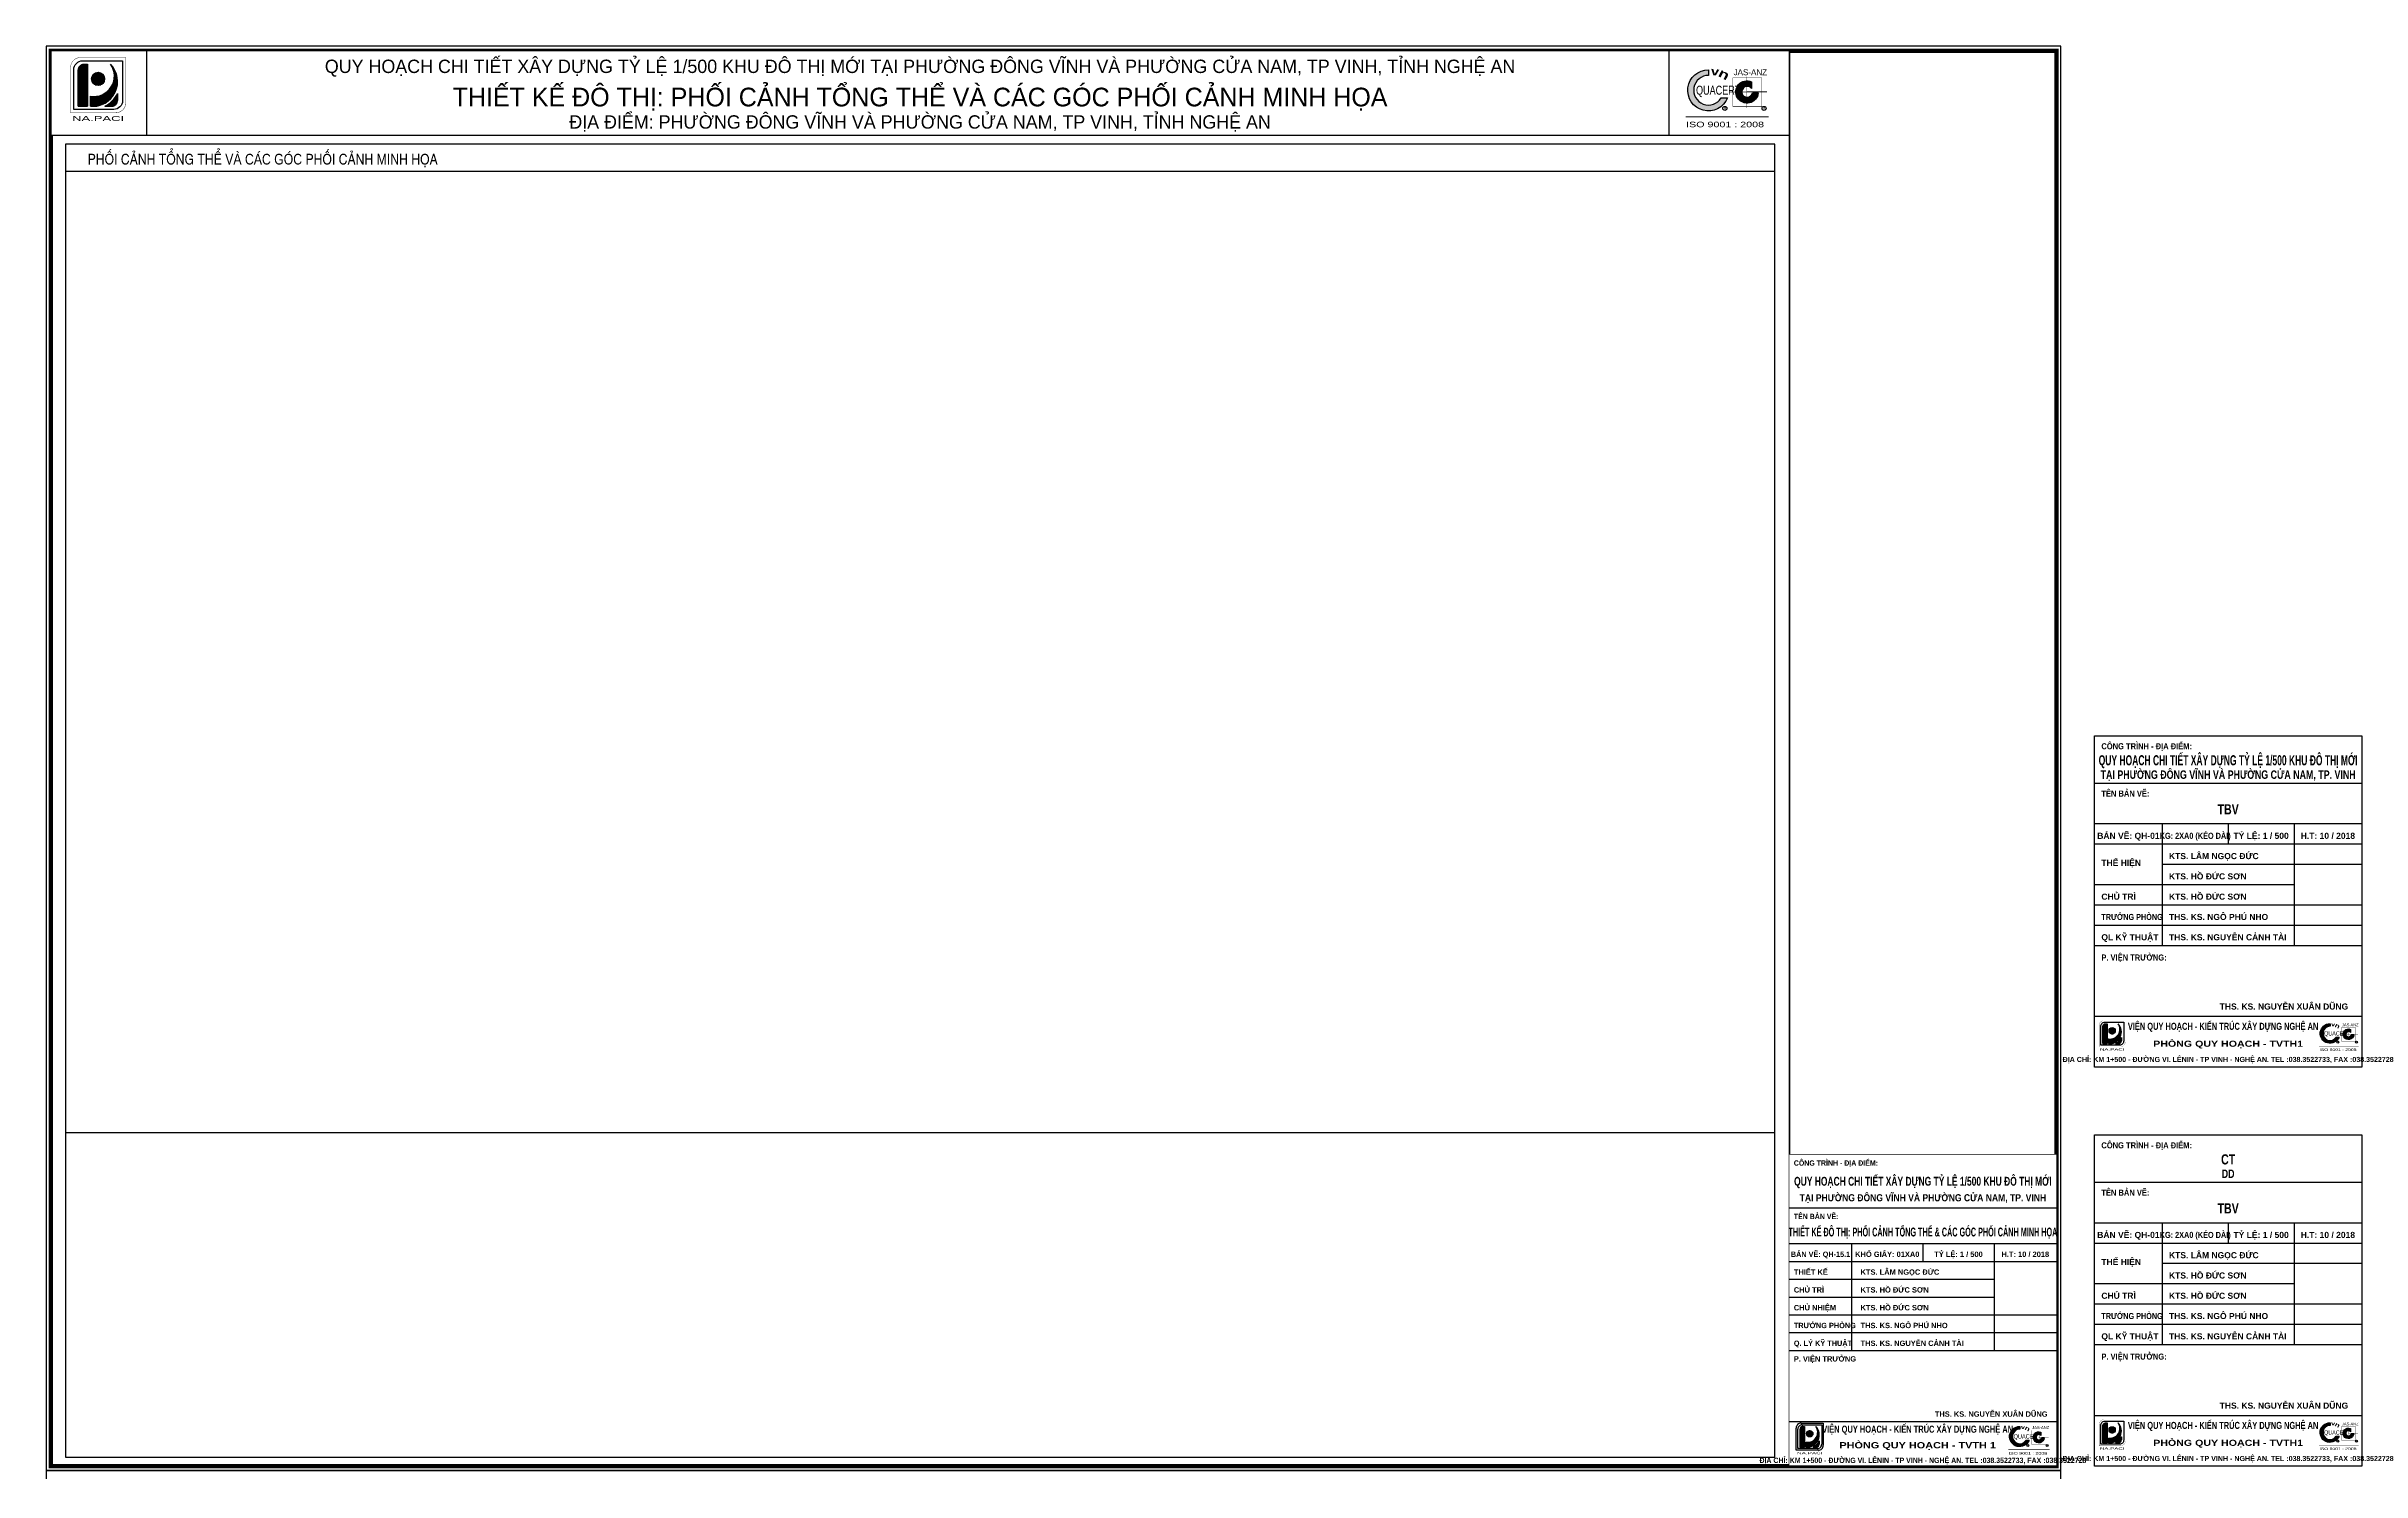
# Model space of a CAD drawing. Header units: metres. Extents: x 571235 to 573836, y 2065194 to 2068394.
# Drawn here: x 571235 to 573836, y 2066793 to 2068394 of the extents above; entities that cross this region are included whole.
import ezdxf
from ezdxf.enums import TextEntityAlignment as Align

# ---------------------------------------------------------------- set-up
doc = ezdxf.new("R2010")
doc.units = ezdxf.units.M
doc.linetypes.add('ACAD_ISO03W100', pattern=[30, 12, -18])
doc.layers.get('0').update_dxf_attribs({"linetype": 'CONTINUOUS'})
doc.layers.get('Defpoints').update_dxf_attribs({"linetype": 'CONTINUOUS'})
for name, color, linetype in [('Khung ban ve', 7, 'CONTINUOUS'), ('KTEN', 7, 'CONTINUOUS'), ('Logo', 7, 'CONTINUOUS')]:
    doc.layers.add(name, color=color, linetype=linetype)
doc.layers.add('t', color=7, linetype='CONTINUOUS', lineweight=25)
doc.styles.add('ARIALB', font='VHARIALB.TTF', dxfattribs={"width": 0.75})
doc.styles.add('CHU HOA Day', font='VHARIAL.TTF')
doc.styles.add('IN', font='VHAVAN.TTF', dxfattribs={"height": 2.5})
doc.styles.add('Lg', font='VHSOUTH.TTF')
doc.styles.add('MOC', font='VHARIALN.TTF', dxfattribs={"height": 1.8})
doc.styles.add('qucert', font='VHHELS.TTF')
doc.styles.add('T1', font='VHHELS.TTF', dxfattribs={"width": 0.7})
doc.styles.add('textS', font='VHARIALN.TTF')
doc.dimstyles.get("Standard").update_dxf_attribs({"dimtxt": 100, "dimasz": 0.18, "dimexe": 0.18, "dimexo": 0.0625, "dimgap": 0.09, "dimtad": 0, "dimdec": 3, "dimzin": 0, "dimdsep": 46, "dimtxsty": 'MOC', "dimcen": 0.09, "dimadec": 0, "dimazin": 0, "dimtfac": 1, "dimtdec": 3, "dimtofl": 0, "dimtmove": 0, "dimatfit": 3, "dimfxl": 1, "dimtolj": 1, "dimtzin": 0, "dimarcsym": 0})
pattern_1 = [(0, (211395.39255, -90336.13277), (1e-16, 0.22355646327), [])]
pattern_2 = [(0, (574248.85178, -244446.57486), (1e-16, 0.22355646), [])]

# ---------------------------------------------------------------- blocks, each defined once
blk = doc.blocks.new('*D5')
at = {"layer": 'Defpoints', "color": 0}
blk.add_point((573193.3, 2068389.1), dxfattribs=at)
blk.add_point((573193.3, 2068389.1), dxfattribs=at)
blk.add_point((573193.3, 2068389.1), dxfattribs=at)
at = {"layer": 't', "color": 0, "lineweight": -2}
for p, q in [((573193.1, 2068389.1), (573192.9, 2068389.1)), ((573193.3, 2068389.2), (573193.3, 2068389.3)), ((573193.3, 2068389.2), (573193.3, 2068389.3)), ((573193.5, 2068389.1), (573193.7, 2068389.1))]:
    blk.add_line(p, q, dxfattribs=at)
at = {"layer": 't', "color": 0}
for points in [[(573193.1, 2068389.1), (573193.1, 2068389.1), (573193.3, 2068389.1)], [(573193.5, 2068389.1), (573193.5, 2068389.1), (573193.3, 2068389.1)]]:
    blk.add_solid(points, dxfattribs=at)
at = {"layer": 't', "color": 0, "insert": (573196.2, 2068389.1), "char_height": 1.8, "attachment_point": 5, "style": 'MOC'}
blk.add_mtext('\\A1;0.000', dxfattribs=at)
blk = doc.blocks.new('Lo go VQH')
at = {"layer": 'Logo'}
h = blk.add_hatch(dxfattribs=at)
h.set_pattern_fill('ANSI31', color=96, scale=1.788452, angle=315, style=0)
h.set_pattern_definition(pattern_1)
edge = h.paths.add_edge_path()
edge.add_line((574263.21, -244278.49), (574264.28, -244278.49))
edge.add_line((574264.28, -244278.49), (574264.28, -244291.37))
edge.add_line((574264.28, -244291.37), (574261.42, -244291.37))
edge.add_line((574261.42, -244291.37), (574261.42, -244280.28))
edge.add_arc((574263.21, -244280.28), 1.79, 90, 180, ccw=False)
h = blk.add_hatch(dxfattribs=at)
h.set_pattern_fill('ANSI31', color=96, scale=1.788452, angle=315, style=0)
h.set_pattern_definition(pattern_1)
h.paths.add_polyline_path([(574271.3, -244278.49, -0.666687), (574265.18, -244288.3), (574265.18, -244291.37, 0.69372)])
h = blk.add_hatch(dxfattribs=at)
h.set_pattern_fill('ANSI31', color=1, scale=1.788452, angle=315, style=0)
h.set_pattern_definition(pattern_2)
edge = h.paths.add_edge_path()
edge.add_arc((574267.47, -244283), 2.01, 0, 360)
h = blk.add_hatch(dxfattribs=at)
h.set_pattern_fill('ANSI31', color=96, scale=1.788452, angle=315, style=0)
h.set_pattern_definition(pattern_2)
h.paths.add_polyline_path([(574269.53, -244291.37), (574271.62, -244291.37, 0.414214), (574273.41, -244289.58), (574273.41, -244287.49, -0.167127)])
for p, q in [((574265.18, -244291.37), (574265.18, -244288.3)), ((574269.53, -244291.37), (574271.62, -244291.37)), ((574273.41, -244287.49), (574273.41, -244289.58))]:
    blk.add_line(p, q, dxfattribs=at)
at = {"layer": 'Logo', "color": 8, "const_width": 0.119}
blk.add_lwpolyline([(574272.88, -244293.34), (574259.06, -244293.34), (574259.06, -244279.52, -0.414214), (574262.13, -244276.45), (574275.95, -244276.45), (574275.95, -244290.27, -0.414214)], format="xyb", close=True, dxfattribs=at)
at = {"layer": 'Logo'}
for points in [[(574272.24, -244292.35), (574260.05, -244292.35), (574260.05, -244280.16, -0.414214), (574262.76, -244277.45), (574274.95, -244277.45), (574274.95, -244289.64, -0.414214)], [(574263.21, -244278.49), (574264.28, -244278.49), (574264.28, -244291.37), (574261.42, -244291.37), (574261.42, -244280.28, -0.414214)]]:
    blk.add_lwpolyline(points, format="xyb", close=True, dxfattribs=at)
blk.add_circle((574267.47, -244283), 2.01, dxfattribs=at)
for centre, radius, start, end in [((574266.19, -244282.12), 6.26, 260.65246, 35.41599), ((574265.83, -244283.78), 7.61, 265.07533, 44.07453), ((574265.83, -244283.78), 8.44, 296.00201, 333.95384), ((574271.62, -244289.58), 1.79, 270, 0)]:
    blk.add_arc(centre, radius, start, end, dxfattribs=at)
at = {"layer": 'Logo', "color": 7, "linetype": 'Continuous', "style": 'CHU HOA Day', "width": 1.896357}
blk.add_text('na.paci', height=1.5, dxfattribs=at).set_placement((574259.55, -244295.86), (574275.44, -244295.86), align=Align.FIT)
blk = doc.blocks.new('Iso2')
for points in [[(22.9, 39.9), (22.9, 45.4, 1.897254), (41.8, 17.4), (35.6, 17.4, -1.704346)], [(72.5, 22.4), (66.8, 22.4, -4.571524), (65.8, 26.8), (65.8, 33.6, 3.106454)]]:
    blk.add_hatch(color=152).paths.add_polyline_path(points)
at = {"color": 152}
for points in [[(22.9, 45.4), (22.9, 39.9, 1.704346), (35.6, 17.4), (41.8, 17.4, -1.897254), (22.9, 45.4), (22.9, 39.9)], [(65.8, 33.6), (65.8, 26.8, 4.571524), (66.8, 22.4), (72.5, 22.4, -3.106454), (65.8, 33.6, 0.207194)]]:
    blk.add_lwpolyline(points, format="xyb", dxfattribs=at)
at = {"color": 130, "linetype": 'ACAD_ISO03W100', "ltscale": 0.0001, "const_width": 0.5}
for points in [[(43.7, 23.3), (61.1, 23.3)], [(61.1, 38.7), (61.1, 7.5)]]:
    blk.add_lwpolyline(points, dxfattribs=at)
blk.add_lwpolyline([(47.1, 9), (76, 9), (76, 37.4), (47.1, 37.4)], close=True, dxfattribs=at)
at = {"color": 32, "const_width": 1}
blk.add_lwpolyline([(61.1, 23.6), (81.2, 23.6)], dxfattribs=at)
at = {"color": 130, "const_width": 1}
blk.add_lwpolyline([(83, -1.6), (0.1, -1.6)], dxfattribs=at)
at = {"color": 152}
for centre in [(39.2, 7), (78.3, 7)]:
    blk.add_circle(centre, 1.99, dxfattribs=at)
at = {"color": 152, "style": 'qucert', "width": 0.75}
blk.add_text('quacert', height=9, dxfattribs=at).set_placement((10.5, 20.6))
at = {"style": 'Lg', "width": 1.45}
blk.add_text('iso 9001 : 2008 ', height=5.5, dxfattribs=at).set_placement((0.6, -11.8))
at = {"color": 152, "width": 6, "attachment_point": 1, "style": 'qucert'}
for s, insert, char_height, rotation in [('{\\f.VnBahamasB|b1|i0|c0|p34;\\W1.4;\\T1.35;v}', (25.7, 48.3), 8, 354.0977), ('{\\f.VnBahamasB|b1|i0|c0|p34;\\W1.4;n}', (36, 47.4), 9, 332.2217)]:
    blk.add_mtext(s, dxfattribs=dict(at, insert=insert, char_height=char_height, rotation=rotation))
at = {"color": 152, "attachment_point": 1, "style": 'qucert'}
for s, insert, char_height, width in [('\\pt12.6;jas-anz', (47.9, 46), 6, 28.865), ('\\pt12.6;{\\f.VnArialH|b1|i0|c0|p34;r}', (38.5, 8), 1.89, 1.603), ('\\pt12.6;{\\f.VnArialH|b1|i0|c0|p34;r}', (77.6, 8), 1.89, 1.603)]:
    blk.add_mtext(s, dxfattribs=dict(at, insert=insert, char_height=char_height, width=width))
blk = doc.blocks.new('kte')
blk.add_wipeout([(-300, 350), (0, 350), (0, 0), (-300, 0)]).dxf.layer = 'Khung ban ve'
at = {"layer": 'Khung ban ve', "linetype": 'Continuous', "ltscale": 15}
for p, q in [((-300, 290), (0, 290)), ((-300, 250), (0, 250)), ((-230, 130), (-230, 250)), ((-150, 250), (-150, 230)), ((-70, 250), (-70, 130)), ((-300, 230), (0, 230)), ((-300, 210), (-70, 210)), ((-300, 190), (-70, 190)), ((-300, 170), (0, 170)), ((-300, 150), (0, 150)), ((-300, 130), (0, 130)), ((-300, 50), (0, 50)), ((0, 0), (-300, 0)), ((0, 0), (-300, 0))]:
    blk.add_line(p, q, dxfattribs=at)
at = {"layer": 'Khung ban ve', "color": 7, "linetype": 'ByBlock', "const_width": 0.2}
blk.add_lwpolyline([(0, 0), (-300, 0), (-300, 350), (0, 350), (0, 0)], dxfattribs=at)
at = {"layer": 'Khung ban ve', "xscale": 1.800000000279397, "yscale": 1.799999998882413, "zscale": 1.799999999976149, "rotation": 359.9999999925888}
blk.add_blockref('Lo go VQH', (-1033958.6, 439745.9), dxfattribs=at)
at = {"layer": 'Khung ban ve', "xscale": 0.5566591620445251, "yscale": 0.5566591620445251, "zscale": 0.5566591618519904}
blk.add_blockref('Iso2', (-54, 19.4), dxfattribs=at)
at = {"layer": 'Khung ban ve', "linetype": 'Continuous', "ltscale": 15, "style": 'ARIALB'}
for s, width, p in [('c«ng tr×nh - ®Þa ®iÓm:', 0.75, (-295, 340.5)), ('tªn b¶n vÏ:', 0.75, (-295, 280.5)), ('tr\xadëng phßng', 0.9, (-295, 158)), ('q. lý kü thuËt', 0.9, (-295, 138))]:
    blk.add_text(s, height=6, rotation=360, dxfattribs=dict(at, width=width)).set_placement(p, align=Align.MIDDLE_LEFT)
for s, p in [('thiÕt kÕ', (-295, 218)), ('chñ tr×', (-295, 198)), ('chñ nhiÖm', (-295, 178)), ('ths. ks. ng« phó nho', (-220, 158)), ('ths. ks. nguyÔn c¶nh tµi', (-220, 138)), ('p. ViÖn tr\xadëng', (-295, 120.5))]:
    blk.add_text(s, height=6, rotation=360, dxfattribs=at).set_placement(p, align=Align.MIDDLE_LEFT)
blk.add_text('ths. ks. nguyÔn xu©n dòng', height=6, rotation=360, dxfattribs=at).set_placement((-10, 55.5), align=Align.RIGHT)
at = {"layer": 'Khung ban ve', "linetype": 'Continuous', "ltscale": 15, "style": 'ARIALB', "width": 0.72}
blk.add_text('viÖn quy ho¹ch - kiÕn tróc x©y dùng nghÖ an', height=8, dxfattribs=at).set_placement((-155.9, 37.5), align=Align.CENTER)
at = {"layer": 'Khung ban ve', "linetype": 'Continuous', "ltscale": 15, "style": 'ARIALB', "width": 1.25}
blk.add_text('phßng quy ho¹ch - tvth 1', height=7, rotation=360, dxfattribs=at).set_placement((-155.9, 20), align=Align.CENTER)
at = {"layer": 'Khung ban ve', "color": 7, "linetype": 'Continuous', "ltscale": 15, "style": 'ARIALB', "width": 0.75}
blk.add_text('§Þa chØ: km 1+500 - ®\xadêng vi. lªnin - tp vinh - nghÖ an. Tel :038.3522733, Fax :038.3522728', height=6, dxfattribs=at).set_placement((-150, 3.5), align=Align.CENTER)
at = {"layer": 'Khung ban ve', "color": 5, "linetype": 'ByBlock', "style": 'ARIALB', "width": 0.75}
for tag, height, p in [('CT1', 10, (-150, 315)), ('CT2', 8, (-150, 297.5)), ('TENBV', 10, (-150, 258)), ('BV', 6, (-265, 235)), ('KG', 6, (-190, 235)), ('TL', 6, (-110, 235)), ('HT', 6, (-35, 235))]:
    blk.add_attdef(tag, text='', height=height, dxfattribs=at).set_placement(p, align=Align.CENTER)
at = {"layer": 'Khung ban ve', "color": 5, "linetype": 'ByBlock', "style": 'ARIALB'}
for tag, p in [('NAME1', (-220, 218)), ('NAME2', (-220, 198)), ('NAME3', (-220, 178))]:
    blk.add_attdef(tag, text='', height=6, dxfattribs=at).set_placement(p, align=Align.MIDDLE_LEFT)
blk = doc.blocks.new('kt1')
blk.add_wipeout([(0, 0), (1952.9, 0), (1952.9, -95), (0, -95)]).dxf.layer = 'Khung ban ve'
at = {"layer": 'Khung ban ve', "linetype": 'ByBlock'}
blk.add_lwpolyline([(0, -95), (1952.9, -95), (1952.9, 0), (0, 0)], close=True, dxfattribs=at)
for points in [[(108, -95), (108, 0)], [(1817.9, -95), (1817.9, 0)]]:
    blk.add_lwpolyline(points, dxfattribs=at)
at = {"layer": 'Khung ban ve'}
for name, p, xscale, yscale, zscale in [('Lo go VQH', (-2109499.4, 897333.9), 3.673466910724528, 3.673466910608113, 3.673466910653822), ('Iso2', (1836.2, -72.6, 0), 1.127022162894718, 1.127022162778303, 1.127022162468255)]:
    blk.add_blockref(name, p, dxfattribs=dict(at, xscale=xscale, yscale=yscale, zscale=zscale))
at = {"layer": 'Khung ban ve', "color": 5}
for tag, height, style, p in [('QH', 15, 'IN', (976.4, -25)), ('BD', 21, 'T1', (976.4, -62.5)), ('QH', 15, 'IN', (976.4, -87.5))]:
    blk.add_attdef(tag, text='', height=height, dxfattribs=dict(at, style=style)).set_placement(p, align=Align.CENTER)
blk = doc.blocks.new('khungten-EuS2')
at = {"color": 5}
blk.add_wipeout([(-79, 98), (0, 98), (0, 0), (-79, 0)], dxfattribs=at).dxf.layer = 'KTEN'
at = {"layer": 'KTEN'}
blk.add_lwpolyline([(0, 0), (-79, 0), (-79, 98), (0, 98)], close=True, dxfattribs=at)
at = {"layer": 'KTEN', "color": 32, "flags": 128}
for points in [[(-79, 84), (0, 84)], [(-79, 72), (0, 72)], [(-59, 72), (-59, 36)], [(-39.5, 72), (-39.5, 66)], [(-20, 72), (-20, 36)], [(-79, 66), (0, 66)], [(-59, 60), (0, 60)], [(-79, 54), (-20, 54)], [(-79, 48), (0, 48)], [(-79, 42), (0, 42)], [(-79, 36), (0, 36)], [(-79, 15), (0, 15)]]:
    blk.add_lwpolyline(points, dxfattribs=at)
at = {"layer": 'Khung ban ve'}
for name, p, xscale, yscale, zscale in [('Lo go VQH', (-262628.89, 111696.93), 0.4572000000625849, 0.4571999998297542, 0.4571999999939421), ('Iso2', (-12.6, 6.4), 0.1413914271397516, 0.1413914272561669, 0.1413914271104056)]:
    blk.add_blockref(name, p, dxfattribs=dict(at, xscale=xscale, yscale=yscale, zscale=zscale))
at = {"layer": 'Khung ban ve', "linetype": 'Continuous', "ltscale": 15, "style": 'ARIALB', "width": 0.75}
blk.add_text('viÖn quy ho¹ch - kiÕn tróc x©y dùng nghÖ an', height=2.1, dxfattribs=at).set_placement((-40.99, 11), align=Align.CENTER)
at = {"layer": 'Khung ban ve', "linetype": 'Continuous', "ltscale": 15, "style": 'ARIALB', "width": 1.25}
blk.add_text('phßng quy ho¹ch - tvth1', height=1.8, rotation=360, dxfattribs=at).set_placement((-39.5, 5.99), align=Align.CENTER)
at = {"layer": 'Khung ban ve', "color": 7, "linetype": 'Continuous', "ltscale": 15, "style": 'ARIALB', "width": 0.8}
blk.add_text('§Þa chØ: km 1+500 - ®\xadêng vi. lªnin - tp vinh - nghÖ an. Tel :038.3522733, Fax :038.3522728', height=1.5, dxfattribs=at).set_placement((-39.5, 1.5), align=Align.CENTER)
at = {"layer": 'KTEN', "style": 'ARIALB'}
for s, width, p in [('c«ng tr×nh - ®Þa ®iÓm:', 0.85, (-77, 94)), ('tªn b¶n vÏ:', 0.85, (-77, 80)), ('tr\xadëng phßng', 0.82, (-77, 43.5)), ('p. viÖn tr\xadëng:', 0.85, (-77, 31.5))]:
    blk.add_text(s, height=1.8, rotation=360, dxfattribs=dict(at, width=width)).set_placement(p)
for s, p in [('b¶n vÏ: Qh-01', (-69, 67.5)), ('tû lÖ: 1 / 500', (-29.75, 67.5)), ('h.t: 10 / 2018', (-10, 67.5))]:
    blk.add_text(s, height=1.8, rotation=360, dxfattribs=at).set_placement(p, align=Align.CENTER)
at = {"layer": 'KTEN', "style": 'ARIALB', "width": 0.75}
blk.add_text('KG: 2xa0 (kÐo dµi)', height=1.8, rotation=360, dxfattribs=at).set_placement((-49.25, 67.5), align=Align.CENTER)
at = {"layer": 'KTEN', "style": 'ARIALB'}
for s, p in [('thÓ hiÖn', (-77, 59.5)), ('KTS. l©m ngäc ®øc', (-57, 61.5)), ('kts. hå ®øc s¬n', (-57, 55.5)), ('chñ tr×', (-77, 49.5)), ('kts. hå ®øc s¬n', (-57, 49.5)), ('ths. KS. ng« phó nho', (-57, 43.5)), ('QL Kü THUËT', (-77, 37.5)), ('ths. KS. nguyÔn c¶nh tµi', (-57, 37.5)), ('ths. ks. nguyÔn xu©n dòng', (-42, 17))]:
    blk.add_text(s, height=1.8, rotation=360, dxfattribs=at).set_placement(p)
at = {"layer": 'KTEN', "color": 5, "style": 'ARIALB', "width": 0.75}
for tag, height, p in [('CT', 3, (-39.5, 89.25)), ('DD', 2.5, (-39.5, 85.25)), ('TBV', 3, (-39.5, 74.75))]:
    blk.add_attdef(tag, text='', height=height, dxfattribs=at).set_placement(p, align=Align.CENTER)

msp = doc.modelspace()

# ---------------------------------------------------------------- linework, layer by layer
at = {"layer": 'Khung ban ve'}
for p, q in [((571256.8621, 2068253.9017), (573176.8621, 2068253.9017)), ((571256.8621, 2067173.9017), (573176.8621, 2067173.9017))]:
    msp.add_line(p, q, dxfattribs=at)
for points in [[(571235.4335, 2068394.113), (571235.4335, 2066794.113), (573498.2906, 2066794.113), (573498.2906, 2068394.113)], [(571235.4335, 2066794.113), (571235.4335, 2065194.113), (573498.2906, 2065194.113), (573498.2906, 2066794.113)]]:
    msp.add_lwpolyline(points, close=True, dxfattribs=at)
at = {"layer": 'Khung ban ve', "const_width": 5}
msp.add_lwpolyline([(571240.4335, 2068389.113), (571240.4335, 2066799.113), (573493.2906, 2066799.113), (573493.2906, 2068389.113)], close=True, dxfattribs=at)
at = {"layer": 't'}
for points in [[(573193.2906, 2067149.113), (573493.2906, 2067149.113), (573493.2906, 2068389.113), (573193.2906, 2068389.113)], [(573193.2906, 2068294.113), (571240.4335, 2068294.113), (571240.4335, 2066799.113), (573193.2906, 2066799.113)], [(573176.8621, 2068284.113), (571256.8621, 2068284.113), (571256.8621, 2066809.113), (573176.8621, 2066809.113)]]:
    msp.add_lwpolyline(points, close=True, dxfattribs=at)

# ---------------------------------------------------------------- block references
at = {"layer": 'Khung ban ve'}
ref = msp.add_blockref('khungten-EuS2', (573836.1544, 2067247.4503), dxfattribs=dict(at, xscale=3.797468354459852, yscale=3.797468354925513, zscale=3.797468354496338))
ref.add_attrib('CT', 'quy ho¹ch chi tiÕt x©y dùng tû lÖ 1/500 khu ®« thÞ míi', dxfattribs={"layer": 'KTEN', "color": 5, "height": 11.392405, "style": 'ARIALB', "width": 0.6}).set_placement((573686.1544, 2067586.3744), align=Align.CENTER)
ref.add_attrib('DD', 't¹i ph\xadêng ®«ng vÜnh vµ ph\xadêng cöa nam, tp. vinh', dxfattribs={"layer": 'KTEN', "color": 5, "height": 9.493671, "style": 'ARIALB', "width": 0.75}).set_placement((573686.1544, 2067571.1845), align=Align.CENTER)
ref.add_attrib('TBV', 'tbv', dxfattribs={"layer": 'KTEN', "color": 5, "height": 11.39241, "style": 'ARIALB', "width": 0.75}).set_placement((573686.1544, 2067531.3111), align=Align.CENTER)

# ---------------------------------------------------------------- texts
at = {"layer": 't', "style": 'textS'}
msp.add_text('phèi c¶nh tæng thÓ vµ c¸c gãc phèi c¶nh minh häa', height=12, dxfattribs=at).set_placement((571281.8621, 2068261.319))

# ---------------------------------------------------------------- dimensions: what is measured, and where the dimension line sits
at = {"layer": 't'}
dim = msp.add_linear_dim(base=(573193.2906286771, 2068389.112991258), p1=(573193.2906286771, 2068389.112991258), p2=(573193.2906286771, 2068389.112991258), dimstyle='Standard', dxfattribs=at)
dim.commit()
dim.dimension.update_dxf_attribs({"geometry": '*D5', "text_midpoint": (573196.2288278586, 2068389.112991258)})

# ---------------------------------------------------------------- wipeouts: each hides what was drawn before it
at = {"color": 5}
msp.add_wipeout([(573536.1544, 2067171.2649), (573836.1544, 2067171.2649), (573836.1544, 2066799.113), (573536.1544, 2066799.113)], dxfattribs=at).dxf.layer = 'KTEN'

# ---------------------------------------------------------------- next in the draw order: linework, layer by layer
at = {"layer": 'KTEN'}
msp.add_lwpolyline([(573836.1544, 2066799.113), (573536.1544, 2066799.113), (573536.1544, 2067171.2649), (573836.1544, 2067171.2649)], close=True, dxfattribs=at)
at = {"layer": 'KTEN', "color": 32}
for points in [[(573536.1544, 2067118.1003), (573836.1544, 2067118.1003)], [(573536.1544, 2067072.5307), (573836.1544, 2067072.5307)], [(573612.1038, 2067072.5307), (573612.1038, 2066935.8219)], [(573686.1544, 2067072.5307), (573686.1544, 2067049.7459)], [(573760.205, 2067072.5307), (573760.205, 2066935.8219)], [(573536.1544, 2067049.7459), (573836.1544, 2067049.7459)], [(573536.1544, 2067004.1763), (573760.205, 2067004.1763)], [(573612.1038, 2067026.9611), (573836.1544, 2067026.9611)], [(573536.1544, 2066981.3915), (573836.1544, 2066981.3915)], [(573536.1544, 2066958.6067), (573836.1544, 2066958.6067)], [(573536.1544, 2066935.8219), (573836.1544, 2066935.8219)], [(573536.1544, 2066856.075), (573836.1544, 2066856.075)]]:
    msp.add_lwpolyline(points, dxfattribs=at)

# ---------------------------------------------------------------- next in the draw order: block references
at = {"layer": 'Khung ban ve'}
ref = msp.add_blockref('kt1', (571240.4335, 2068389.113), dxfattribs=at)
ref.add_attrib('BD', 'thiÕt kÕ ®« thÞ: phèi c¶nh tæng thÓ vµ c¸c gãc phèi c¶nh minh häa', dxfattribs={"color": 5, "height": 21, "style": 'T1'}).set_placement((572216.8621, 2068326.613), align=Align.CENTER)
ref.add_attrib('QH', 'quy ho¹ch chi tiÕt x©y dùng tû lÖ 1/500 khu ®« thÞ míi t¹i ph\xadêng ®«ng vÜnh vµ ph\xadêng cöa nam, tp Vinh, tØnh NghÖ an', dxfattribs={"color": 5, "height": 15, "style": 'IN'}).set_placement((572216.8621, 2068364.113), align=Align.CENTER)
ref.add_attrib('QH', '®Þa ®iÓm: ph\xadêng ®«ng vÜnh vµ ph\xadêng cöa nam, tp Vinh, tØnh NghÖ an', dxfattribs={"color": 5, "height": 15, "style": 'IN'}).set_placement((572216.8621, 2068301.613), align=Align.CENTER)
ref = msp.add_blockref('kte', (573493.2906, 2066799.113), dxfattribs=at)
ref.add_attrib('BV', 'b¶n vÏ: Qh-15.1', dxfattribs={"color": 5, "linetype": 'ByBlock', "height": 6, "style": 'ARIALB', "width": 0.85}).set_placement((573228.2906, 2067034.113), align=Align.CENTER)
ref.add_attrib('KG', 'khæ giÊy: 01xA0', dxfattribs={"color": 5, "linetype": 'ByBlock', "height": 6, "style": 'ARIALB'}).set_placement((573303.2906, 2067034.113), align=Align.CENTER)
ref.add_attrib('TL', 'tû lÖ: 1 / 500', dxfattribs={"color": 5, "linetype": 'ByBlock', "height": 6, "style": 'ARIALB'}).set_placement((573383.2906, 2067034.113), align=Align.CENTER)
ref.add_attrib('HT', 'h.t: 10 / 2018', dxfattribs={"color": 5, "linetype": 'ByBlock', "height": 6, "style": 'ARIALB'}).set_placement((573458.3219, 2067034.113), align=Align.CENTER)
ref.add_attrib('NAME2', 'kts. hå ®øc s¬n', dxfattribs={"color": 5, "linetype": 'ByBlock', "height": 6, "style": 'ARIALB'}).set_placement((573273.2906, 2066997.113), align=Align.MIDDLE_LEFT)
ref.add_attrib('NAME1', 'kts. l©m ngäc ®øc', dxfattribs={"color": 5, "linetype": 'ByBlock', "height": 6, "style": 'ARIALB'}).set_placement((573273.2906, 2067017.113), align=Align.MIDDLE_LEFT)
ref.add_attrib('TENBV', 'thiÕt kÕ ®« thÞ: phèi c¶nh tæng thÓ & c¸c gãc phèi c¶nh minh häa', dxfattribs={"color": 5, "linetype": 'ByBlock', "height": 10, "style": 'ARIALB', "width": 0.56}).set_placement((573343.2906, 2067057.113), align=Align.CENTER)
ref.add_attrib('CT1', 'quy ho¹ch chi tiÕt x©y dùng tû lÖ 1/500 khu ®« thÞ míi', dxfattribs={"color": 5, "linetype": 'ByBlock', "height": 10, "style": 'ARIALB', "width": 0.68}).set_placement((573343.2906, 2067114.113), align=Align.CENTER)
ref.add_attrib('CT2', 't¹i ph\xadêng ®«ng vÜnh vµ ph\xadêng cöa nam, tp. vinh', dxfattribs={"color": 5, "linetype": 'ByBlock', "height": 8, "style": 'ARIALB', "width": 0.86}).set_placement((573343.2906, 2067096.613), align=Align.CENTER)
ref.add_attrib('NAME3', 'kts. hå ®øc s¬n', dxfattribs={"color": 5, "linetype": 'ByBlock', "height": 6, "style": 'ARIALB'}).set_placement((573273.2906, 2066977.113), align=Align.MIDDLE_LEFT)
for name, p, xscale, yscale, zscale in [('Lo go VQH', (-423488.7501, 2490964.6614), 1.736202531896708, 1.736202531225442, 1.736202531652721), ('Iso2', (573788.2908, 2066823.4294), 0.5369294701551226, 0.5369294706630466, 0.5369294700488407)]:
    msp.add_blockref(name, p, dxfattribs=dict(at, xscale=xscale, yscale=yscale, zscale=zscale))

# ---------------------------------------------------------------- next in the draw order: texts
at = {"layer": 'Khung ban ve', "linetype": 'Continuous', "ltscale": 15, "style": 'ARIALB', "width": 0.75}
msp.add_text('viÖn quy ho¹ch - kiÕn tróc x©y dùng nghÖ an', height=7.974684, dxfattribs=at).set_placement((573680.4855, 2066840.8851), align=Align.CENTER)
at = {"layer": 'Khung ban ve', "linetype": 'Continuous', "ltscale": 15, "style": 'ARIALB', "oblique": 360, "width": 1.25}
msp.add_text('phßng quy ho¹ch - tvth1', height=6.835443, rotation=359.9999999, dxfattribs=at).set_placement((573686.1544, 2066821.8788), align=Align.CENTER)
at = {"layer": 'Khung ban ve', "color": 7, "linetype": 'Continuous', "ltscale": 15, "style": 'ARIALB', "width": 0.8}
msp.add_text('§Þa chØ: km 1+500 - ®\xadêng vi. lªnin - tp vinh - nghÖ an. Tel :038.3522733, Fax :038.3522728', height=5.696203, dxfattribs=at).set_placement((573686.1544, 2066804.8244), align=Align.CENTER)
at = {"layer": 'KTEN', "style": 'ARIALB'}
for s, oblique, width, p in [('c«ng tr×nh - ®Þa ®iÓm:', 360, 0.85, (573543.7493, 2067156.075)), ('tªn b¶n vÏ:', 360, 0.85, (573543.7493, 2067102.9105)), ('tr\xadëng phßng', 0, 0.82, (573543.7493, 2066964.3029)), ('p. viÖn tr\xadëng:', 360, 0.85, (573543.7493, 2066918.7332))]:
    msp.add_text(s, height=6.835443, rotation=359.9999999, dxfattribs=dict(at, oblique=oblique, width=width)).set_placement(p)
for s, p in [('b¶n vÏ: Qh-01', (573574.1291, 2067055.4421)), ('tû lÖ: 1 / 500', (573723.1797, 2067055.4421)), ('h.t: 10 / 2018', (573798.1797, 2067055.4421))]:
    msp.add_text(s, height=6.835443, rotation=359.9999999, dxfattribs=at).set_placement(p, align=Align.CENTER)
at = {"layer": 'KTEN', "style": 'ARIALB', "oblique": 0, "width": 0.75}
msp.add_text('KG: 2xa0 (kÐo dµi)', height=6.835443, rotation=359.9999999, dxfattribs=at).set_placement((573649.1291, 2067055.4421), align=Align.CENTER)
at = {"layer": 'KTEN', "style": 'ARIALB'}
for s, height, p in [('thÓ hiÖn', 6.83544, (573543.7493, 2067025.0624)), ('KTS. l©m ngäc ®øc', 6.835443, (573619.6987, 2067032.6573)), ('kts. hå ®øc s¬n', 6.835443, (573619.6987, 2067009.8725)), ('chñ tr×', 6.83544, (573543.7493, 2066987.0877)), ('kts. hå ®øc s¬n', 6.835443, (573619.6987, 2066987.0877)), ('QL Kü THUËT', 6.835443, (573543.7493, 2066941.5181)), ('ths. KS. ng« phó nho', 6.835443, (573619.6987, 2066964.3029)), ('ths. KS. nguyÔn c¶nh tµi', 6.835443, (573619.6987, 2066941.5181)), ('ths. ks. nguyÔn xu©n dòng', 6.835443, (573676.6607, 2066863.67))]:
    msp.add_text(s, height=height, rotation=359.9999999, dxfattribs=at).set_placement(p)
at = {"layer": 'KTEN', "color": 5, "style": 'ARIALB', "width": 0.75}
for tag, height, p in [('CT', 11.3924, (573686.1544, 2067138.037)), ('DD', 9.4937, (573686.1544, 2067122.8472)), ('TBV', 11.3924, (573686.1544, 2067082.9738))]:
    msp.add_attdef(tag, text='', height=height, dxfattribs=at).set_placement(p, align=Align.CENTER)

doc.saveas('drawing.dxf')
